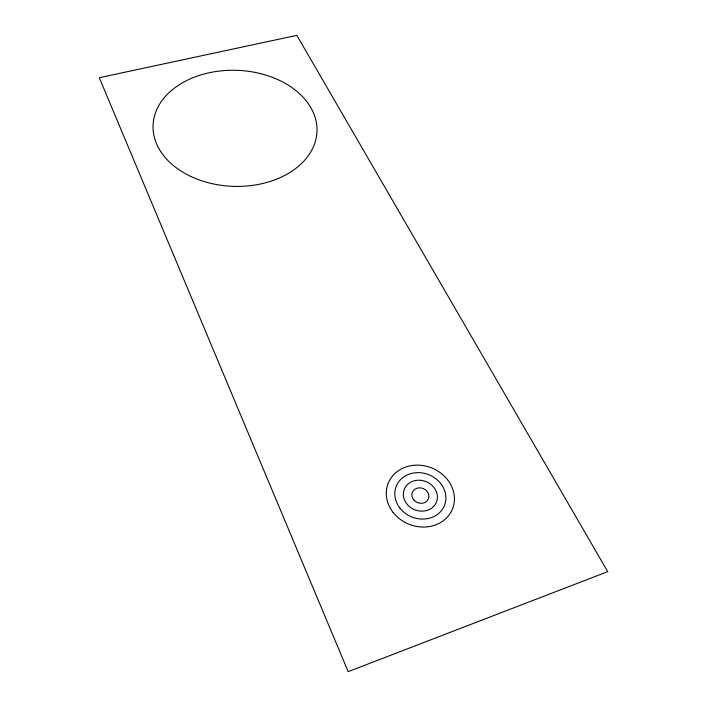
<?xml version="1.0" encoding="UTF-8"?>
<svg xmlns="http://www.w3.org/2000/svg" width="707" height="707" viewBox="0 0 707 707"><rect width="100%" height="100%" fill="white"/><g stroke="black" fill="none" stroke-linecap="round" stroke-linejoin="round"><path stroke-width="1.06" d="M607.711 571.645L348.18 671.65L99.289 77.699L296.843 35.35L607.711 571.645M191.049 176.538A82.021 58.045 2.1 0 0 316.939 132.289A82.021 58.045 2.1 0 0 197.059 76.179A82.021 58.045 2.1 0 0 191.049 176.538M413.887 500.052A8.652 7.591 21.5 0 0 428.398 498.806A8.652 7.591 21.5 0 0 418.809 487.865A8.652 7.591 21.5 0 0 413.887 500.052M407.453 504.692A17.313 15.183 21.5 0 0 436.449 502.076A17.313 15.183 21.5 0 0 417.183 480.274A17.313 15.183 21.5 0 0 407.453 504.692M399.906 508.077A25.973 22.774 21.5 0 0 443.863 506.848A25.973 22.774 21.5 0 0 417.289 472.638A25.973 22.774 21.5 0 0 399.906 508.077M393.172 512.504A34.634 30.366 21.5 0 0 451.755 510.64A34.634 30.366 21.5 0 0 416.114 465.144A34.634 30.366 21.5 0 0 393.172 512.504"/></g></svg>
